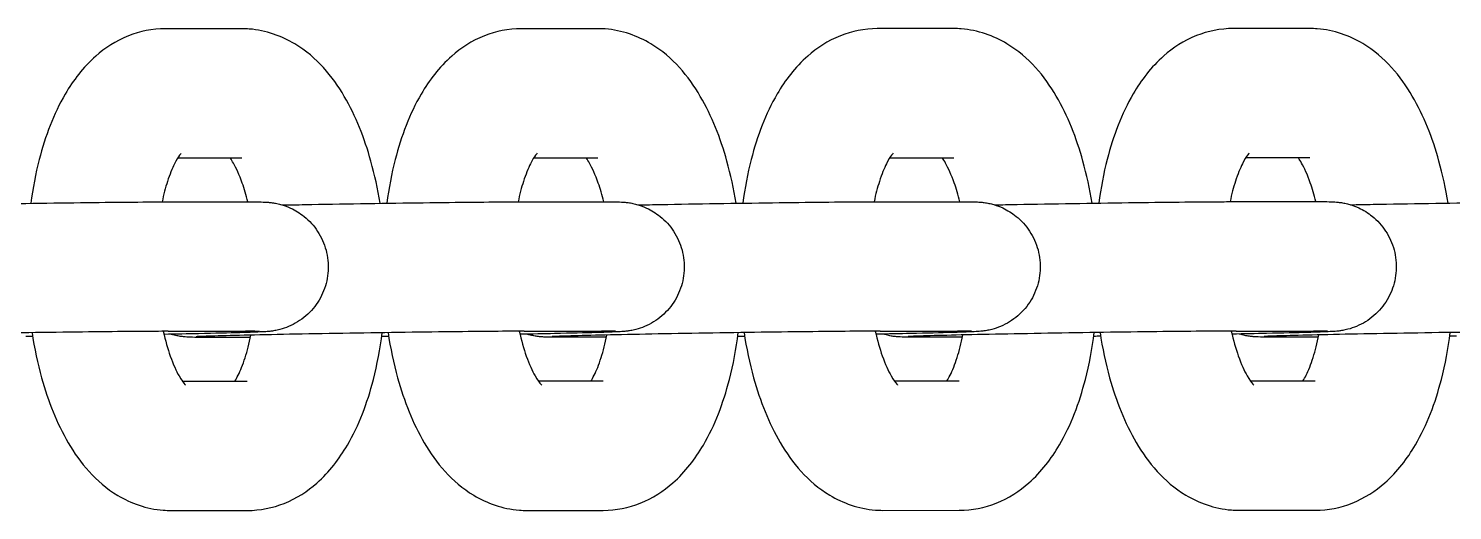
# Model space of a CAD drawing. Header units: millimetres. Extents: x 9332 to 13832, y 185 to 4585.
# Drawn here: x 10488 to 10554.1, y 2375.1 to 2397.4 of the extents above; entities that cross this region are included whole.
import ezdxf

# ---------------------------------------------------------------- set-up
doc = ezdxf.new("R2010")
doc.units = ezdxf.units.MM
doc.layers.add('AM_4', color=3, linetype='Continuous', lineweight=25)

msp = doc.modelspace()

# ---------------------------------------------------------------- linework, layer by layer
at = {"layer": 'AM_4'}
for p, q in [((10497.892, 2397.387), (10494.342, 2397.386)), ((10514.409, 2397.39), (10510.859, 2397.39)), ((10530.925, 2397.394), (10527.376, 2397.393)), ((10547.442, 2397.398), (10543.893, 2397.397)), ((10497.893, 2391.387), (10494.916, 2391.386)), ((10514.41, 2391.39), (10511.432, 2391.39)), ((10530.927, 2391.394), (10527.949, 2391.393)), ((10547.444, 2391.398), (10544.466, 2391.397)), ((10494.474, 2389.361), (10498.069, 2389.362)), ((10510.991, 2389.365), (10514.586, 2389.366)), ((10527.508, 2389.369), (10531.103, 2389.369)), ((10544.024, 2389.372), (10547.62, 2389.373)), ((10494.475, 2383.361), (10498.071, 2383.362)), ((10498.296, 2383.08), (10496.329, 2383.08)), ((10510.992, 2383.365), (10514.587, 2383.366)), ((10514.813, 2383.084), (10512.846, 2383.083)), ((10527.509, 2383.369), (10531.104, 2383.369)), ((10531.329, 2383.088), (10529.363, 2383.087)), ((10544.026, 2383.372), (10547.621, 2383.373)), ((10547.846, 2383.091), (10545.879, 2383.091)), ((10528.163, 2381.063), (10531.183, 2381.063)), ((10544.68, 2381.066), (10547.7, 2381.067)), ((10495.13, 2381.055), (10498.149, 2381.056)), ((10511.646, 2381.059), (10514.666, 2381.06)), ((10494.601, 2375.055), (10498.151, 2375.056)), ((10511.118, 2375.059), (10514.667, 2375.06)), ((10527.635, 2375.062), (10531.184, 2375.063)), ((10544.151, 2375.066), (10547.701, 2375.067))]:
    msp.add_line(p, q, dxfattribs=at)
for points, knots in [([(10494.342, 2397.386), (10493.75, 2397.386), (10493.159, 2397.264), (10492.049, 2396.822), (10491.544, 2396.488), (10490.526, 2395.593), (10490.075, 2394.995), (10489.16, 2393.434), (10488.777, 2392.415), (10488.327, 2390.67), (10488.196, 2389.991), (10488.103, 2389.296)], [3.141593, 3.141593, 3.141593, 3.141593, 3.311695, 3.311695, 3.501936, 3.501936, 3.767115, 3.767115, 4.150252, 4.150252, 4.378671, 4.378671, 4.378671, 4.378671]), ([(10504.308, 2389.295), (10504.2, 2389.963), (10504.059, 2390.615), (10503.583, 2392.327), (10503.187, 2393.337), (10502.097, 2395.188), (10501.397, 2396.056), (10499.751, 2397.048), (10499.019, 2397.314), (10498.124, 2397.382), (10498.008, 2397.387), (10497.892, 2397.387)], [8.177323, 8.177323, 8.177323, 8.177323, 8.396757, 8.396757, 8.775646, 8.775646, 9.166126, 9.166126, 9.391469, 9.391469, 9.424778, 9.424778, 9.424778, 9.424778]), ([(10510.859, 2397.39), (10510.266, 2397.39), (10509.676, 2397.268), (10508.565, 2396.826), (10508.061, 2396.492), (10507.043, 2395.597), (10506.592, 2394.999), (10505.677, 2393.437), (10505.294, 2392.419), (10504.843, 2390.673), (10504.713, 2389.995), (10504.619, 2389.299)], [3.141593, 3.141593, 3.141593, 3.141593, 3.311695, 3.311695, 3.501936, 3.501936, 3.767115, 3.767115, 4.150252, 4.150252, 4.378671, 4.378671, 4.378671, 4.378671]), ([(10520.825, 2389.298), (10520.717, 2389.967), (10520.576, 2390.619), (10520.1, 2392.331), (10519.703, 2393.34), (10518.613, 2395.192), (10517.913, 2396.06), (10516.268, 2397.051), (10515.536, 2397.318), (10514.641, 2397.386), (10514.525, 2397.39), (10514.409, 2397.39)], [8.177323, 8.177323, 8.177323, 8.177323, 8.396757, 8.396757, 8.775646, 8.775646, 9.166126, 9.166126, 9.391469, 9.391469, 9.424778, 9.424778, 9.424778, 9.424778]), ([(10527.376, 2397.393), (10526.783, 2397.393), (10526.193, 2397.271), (10525.082, 2396.83), (10524.578, 2396.496), (10523.56, 2395.601), (10523.108, 2395.002), (10522.193, 2393.441), (10521.811, 2392.423), (10521.36, 2390.677), (10521.23, 2389.999), (10521.136, 2389.303)], [3.141593, 3.141593, 3.141593, 3.141593, 3.311695, 3.311695, 3.501936, 3.501936, 3.767115, 3.767115, 4.150252, 4.150252, 4.378671, 4.378671, 4.378671, 4.378671]), ([(10537.341, 2389.302), (10537.233, 2389.97), (10537.093, 2390.623), (10536.617, 2392.334), (10536.22, 2393.344), (10535.13, 2395.196), (10534.43, 2396.063), (10532.785, 2397.055), (10532.053, 2397.321), (10531.157, 2397.39), (10531.042, 2397.394), (10530.925, 2397.394)], [8.177323, 8.177323, 8.177323, 8.177323, 8.396757, 8.396757, 8.775646, 8.775646, 9.166126, 9.166126, 9.391469, 9.391469, 9.424778, 9.424778, 9.424778, 9.424778]), ([(10543.893, 2397.397), (10543.3, 2397.397), (10542.71, 2397.275), (10541.599, 2396.833), (10541.095, 2396.5), (10540.076, 2395.604), (10539.625, 2395.006), (10538.71, 2393.445), (10538.327, 2392.426), (10537.877, 2390.681), (10537.747, 2390.002), (10537.653, 2389.307)], [3.141593, 3.141593, 3.141593, 3.141593, 3.311695, 3.311695, 3.501936, 3.501936, 3.767115, 3.767115, 4.150252, 4.150252, 4.378671, 4.378671, 4.378671, 4.378671]), ([(10553.858, 2389.306), (10553.75, 2389.974), (10553.61, 2390.626), (10553.134, 2392.338), (10552.737, 2393.348), (10551.647, 2395.199), (10550.947, 2396.067), (10549.301, 2397.059), (10548.57, 2397.325), (10547.674, 2397.393), (10547.558, 2397.398), (10547.442, 2397.398)], [8.177323, 8.177323, 8.177323, 8.177323, 8.396757, 8.396757, 8.775646, 8.775646, 9.166126, 9.166126, 9.391469, 9.391469, 9.424778, 9.424778, 9.424778, 9.424778]), ([(10495.081, 2391.609), (10495.081, 2391.609), (10495.053, 2391.581), (10494.948, 2391.442), (10494.861, 2391.307), (10494.662, 2390.908), (10494.548, 2390.63), (10494.353, 2390.022), (10494.269, 2389.705), (10494.197, 2389.361)], [3.51873, 3.51873, 3.51873, 3.51873, 3.6574981, 3.6574981, 3.8425054, 3.8425054, 4.0534741, 4.0534741, 4.2344337, 4.2344337, 4.2344337, 4.2344337]), ([(10498.176, 2389.362), (10498.098, 2389.677), (10498.01, 2389.969), (10497.784, 2390.609), (10497.639, 2390.924), (10497.457, 2391.245), (10497.407, 2391.323), (10497.363, 2391.387)], [8.3471885, 8.3471885, 8.3471885, 8.3471885, 8.5142019, 8.5142019, 8.7562917, 8.7562917, 8.8552962, 8.8552962, 8.8552962, 8.8552962]), ([(10511.598, 2391.613), (10511.598, 2391.613), (10511.569, 2391.585), (10511.465, 2391.446), (10511.378, 2391.31), (10511.179, 2390.911), (10511.065, 2390.634), (10510.87, 2390.026), (10510.786, 2389.708), (10510.714, 2389.364)], [3.51873, 3.51873, 3.51873, 3.51873, 3.6574981, 3.6574981, 3.8425054, 3.8425054, 4.0534741, 4.0534741, 4.2344337, 4.2344337, 4.2344337, 4.2344337]), ([(10514.693, 2389.366), (10514.614, 2389.68), (10514.527, 2389.973), (10514.3, 2390.613), (10514.156, 2390.927), (10513.974, 2391.248), (10513.924, 2391.327), (10513.88, 2391.39)], [8.3471885, 8.3471885, 8.3471885, 8.3471885, 8.5142019, 8.5142019, 8.7562917, 8.7562917, 8.8552962, 8.8552962, 8.8552962, 8.8552962]), ([(10528.115, 2391.617), (10528.115, 2391.617), (10528.086, 2391.589), (10527.982, 2391.45), (10527.895, 2391.314), (10527.695, 2390.915), (10527.581, 2390.638), (10527.386, 2390.029), (10527.302, 2389.712), (10527.23, 2389.368)], [3.51873, 3.51873, 3.51873, 3.51873, 3.6574981, 3.6574981, 3.8425054, 3.8425054, 4.0534741, 4.0534741, 4.2344337, 4.2344337, 4.2344337, 4.2344337]), ([(10531.21, 2389.369), (10531.131, 2389.684), (10531.043, 2389.976), (10530.817, 2390.617), (10530.672, 2390.931), (10530.491, 2391.252), (10530.441, 2391.331), (10530.397, 2391.394)], [8.3471885, 8.3471885, 8.3471885, 8.3471885, 8.5142019, 8.5142019, 8.7562917, 8.7562917, 8.8552962, 8.8552962, 8.8552962, 8.8552962]), ([(10544.632, 2391.62), (10544.632, 2391.62), (10544.603, 2391.593), (10544.499, 2391.453), (10544.411, 2391.318), (10544.212, 2390.919), (10544.098, 2390.641), (10543.903, 2390.033), (10543.819, 2389.716), (10543.747, 2389.372)], [3.51873, 3.51873, 3.51873, 3.51873, 3.6574981, 3.6574981, 3.8425054, 3.8425054, 4.0534741, 4.0534741, 4.2344337, 4.2344337, 4.2344337, 4.2344337]), ([(10547.727, 2389.373), (10547.648, 2389.688), (10547.56, 2389.98), (10547.334, 2390.62), (10547.189, 2390.935), (10547.007, 2391.256), (10546.958, 2391.334), (10546.914, 2391.398)], [8.3471885, 8.3471885, 8.3471885, 8.3471885, 8.5142019, 8.5142019, 8.7562917, 8.7562917, 8.8552962, 8.8552962, 8.8552962, 8.8552962]), ([(10483.267, 2389.213), (10483.605, 2389.22), (10483.954, 2389.226), (10485.134, 2389.248), (10486.016, 2389.263), (10487.762, 2389.291), (10488.649, 2389.304), (10490.318, 2389.326), (10491.121, 2389.336), (10492.549, 2389.351), (10493.189, 2389.356), (10494, 2389.36), (10494.255, 2389.361), (10494.474, 2389.361)], [2.062407, 2.062407, 2.062407, 2.062407, 2.176173, 2.176173, 2.438577, 2.438577, 2.700333, 2.700333, 2.962057, 2.962057, 3.224316, 3.224316, 3.369496, 3.369496, 3.369496, 3.369496]), ([(10498.069, 2389.362), (10498.494, 2389.362), (10498.707, 2389.365), (10499.035, 2389.348), (10499.074, 2389.346), (10499.175, 2389.338), (10499.235, 2389.332), (10499.373, 2389.313), (10499.446, 2389.301), (10499.597, 2389.268), (10499.677, 2389.249), (10499.892, 2389.185), (10500.029, 2389.133), (10500.383, 2388.97), (10500.596, 2388.838), (10501.028, 2388.489), (10501.242, 2388.254), (10501.586, 2387.729), (10501.72, 2387.431), (10501.885, 2386.815), (10501.918, 2386.49), (10501.88, 2385.854), (10501.809, 2385.534), (10501.574, 2384.942), (10501.406, 2384.662), (10500.996, 2384.174), (10500.749, 2383.96), (10500.346, 2383.712), (10500.206, 2383.64), (10499.931, 2383.525), (10499.793, 2383.478), (10499.577, 2383.422), (10499.493, 2383.404), (10499.35, 2383.379), (10499.29, 2383.37), (10499.203, 2383.36), (10499.17, 2383.357), (10499.09, 2383.349), (10499.05, 2383.346), (10498.896, 2383.336), (10498.787, 2383.331), (10498.431, 2383.317), (10498.153, 2383.308), (10497.304, 2383.284), (10496.644, 2383.268), (10495.395, 2383.241), (10494.853, 2383.23), (10494.283, 2383.219)], [0, 0, 0, 0, 0.281853, 0.281853, 0.315187, 0.315187, 0.34452, 0.34452, 0.369391, 0.369391, 0.394699, 0.394699, 0.438559, 0.438559, 0.512467, 0.512467, 0.605515, 0.605515, 0.701047, 0.701047, 0.796687, 0.796687, 0.892331, 0.892331, 0.987974, 0.987974, 1.083586, 1.083586, 1.130463, 1.130463, 1.17418, 1.17418, 1.201861, 1.201861, 1.229399, 1.229399, 1.252836, 1.252836, 1.296134, 1.296134, 1.425776, 1.425776, 1.621313, 1.621313, 1.911073, 1.911073, 2.099225, 2.099225, 2.099225, 2.099225]), ([(10499.784, 2389.217), (10500.122, 2389.223), (10500.471, 2389.23), (10501.651, 2389.252), (10502.532, 2389.267), (10504.279, 2389.295), (10505.165, 2389.308), (10506.835, 2389.33), (10507.638, 2389.34), (10509.065, 2389.354), (10509.706, 2389.36), (10510.516, 2389.364), (10510.772, 2389.365), (10510.991, 2389.365)], [2.062407, 2.062407, 2.062407, 2.062407, 2.176173, 2.176173, 2.438577, 2.438577, 2.700333, 2.700333, 2.962057, 2.962057, 3.224316, 3.224316, 3.369496, 3.369496, 3.369496, 3.369496]), ([(10514.586, 2389.366), (10515.011, 2389.366), (10515.224, 2389.369), (10515.552, 2389.352), (10515.591, 2389.35), (10515.691, 2389.342), (10515.752, 2389.336), (10515.89, 2389.317), (10515.963, 2389.304), (10516.114, 2389.272), (10516.194, 2389.252), (10516.409, 2389.188), (10516.546, 2389.137), (10516.9, 2388.973), (10517.112, 2388.842), (10517.545, 2388.493), (10517.758, 2388.257), (10518.103, 2387.732), (10518.237, 2387.434), (10518.401, 2386.819), (10518.434, 2386.494), (10518.397, 2385.857), (10518.326, 2385.538), (10518.09, 2384.946), (10517.923, 2384.665), (10517.513, 2384.178), (10517.266, 2383.964), (10516.863, 2383.716), (10516.723, 2383.644), (10516.448, 2383.528), (10516.31, 2383.482), (10516.093, 2383.425), (10516.01, 2383.408), (10515.867, 2383.382), (10515.806, 2383.374), (10515.719, 2383.363), (10515.687, 2383.36), (10515.607, 2383.353), (10515.567, 2383.35), (10515.413, 2383.34), (10515.304, 2383.335), (10514.948, 2383.321), (10514.67, 2383.312), (10513.821, 2383.288), (10513.161, 2383.272), (10511.912, 2383.244), (10511.37, 2383.233), (10510.8, 2383.222)], [0, 0, 0, 0, 0.281853, 0.281853, 0.315187, 0.315187, 0.34452, 0.34452, 0.369391, 0.369391, 0.394699, 0.394699, 0.438559, 0.438559, 0.512467, 0.512467, 0.605515, 0.605515, 0.701047, 0.701047, 0.796687, 0.796687, 0.892331, 0.892331, 0.987974, 0.987974, 1.083586, 1.083586, 1.130463, 1.130463, 1.17418, 1.17418, 1.201861, 1.201861, 1.229399, 1.229399, 1.252836, 1.252836, 1.296134, 1.296134, 1.425776, 1.425776, 1.621313, 1.621313, 1.911073, 1.911073, 2.099225, 2.099225, 2.099225, 2.099225]), ([(10516.301, 2389.22), (10516.638, 2389.227), (10516.988, 2389.234), (10518.167, 2389.255), (10519.049, 2389.271), (10520.796, 2389.298), (10521.682, 2389.311), (10523.351, 2389.334), (10524.155, 2389.343), (10525.582, 2389.358), (10526.223, 2389.363), (10527.033, 2389.368), (10527.289, 2389.368), (10527.508, 2389.369)], [2.062407, 2.062407, 2.062407, 2.062407, 2.176173, 2.176173, 2.438577, 2.438577, 2.700333, 2.700333, 2.962057, 2.962057, 3.224316, 3.224316, 3.369496, 3.369496, 3.369496, 3.369496]), ([(10531.103, 2389.369), (10531.527, 2389.369), (10531.741, 2389.372), (10532.069, 2389.356), (10532.108, 2389.354), (10532.208, 2389.345), (10532.269, 2389.339), (10532.406, 2389.32), (10532.48, 2389.308), (10532.631, 2389.276), (10532.71, 2389.256), (10532.926, 2389.192), (10533.063, 2389.141), (10533.417, 2388.977), (10533.629, 2388.845), (10534.062, 2388.496), (10534.275, 2388.261), (10534.62, 2387.736), (10534.753, 2387.438), (10534.918, 2386.823), (10534.951, 2386.497), (10534.914, 2385.861), (10534.843, 2385.542), (10534.607, 2384.95), (10534.439, 2384.669), (10534.03, 2384.181), (10533.782, 2383.968), (10533.379, 2383.719), (10533.24, 2383.648), (10532.965, 2383.532), (10532.827, 2383.486), (10532.61, 2383.429), (10532.527, 2383.411), (10532.384, 2383.386), (10532.323, 2383.378), (10532.236, 2383.367), (10532.204, 2383.364), (10532.124, 2383.356), (10532.084, 2383.354), (10531.93, 2383.343), (10531.821, 2383.339), (10531.465, 2383.324), (10531.187, 2383.315), (10530.338, 2383.291), (10529.678, 2383.275), (10528.429, 2383.248), (10527.887, 2383.237), (10527.316, 2383.226)], [0, 0, 0, 0, 0.281853, 0.281853, 0.315187, 0.315187, 0.34452, 0.34452, 0.369391, 0.369391, 0.394699, 0.394699, 0.438559, 0.438559, 0.512467, 0.512467, 0.605515, 0.605515, 0.701047, 0.701047, 0.796687, 0.796687, 0.892331, 0.892331, 0.987974, 0.987974, 1.083586, 1.083586, 1.130463, 1.130463, 1.17418, 1.17418, 1.201861, 1.201861, 1.229399, 1.229399, 1.252836, 1.252836, 1.296134, 1.296134, 1.425776, 1.425776, 1.621313, 1.621313, 1.911073, 1.911073, 2.099225, 2.099225, 2.099225, 2.099225]), ([(10532.818, 2389.224), (10533.155, 2389.231), (10533.505, 2389.237), (10534.684, 2389.259), (10535.566, 2389.274), (10537.312, 2389.302), (10538.199, 2389.315), (10539.868, 2389.337), (10540.672, 2389.347), (10542.099, 2389.362), (10542.74, 2389.367), (10543.55, 2389.371), (10543.806, 2389.372), (10544.024, 2389.372)], [2.062407, 2.062407, 2.062407, 2.062407, 2.176173, 2.176173, 2.438577, 2.438577, 2.700333, 2.700333, 2.962057, 2.962057, 3.224316, 3.224316, 3.369496, 3.369496, 3.369496, 3.369496]), ([(10547.62, 2389.373), (10548.044, 2389.373), (10548.258, 2389.376), (10548.586, 2389.36), (10548.625, 2389.357), (10548.725, 2389.349), (10548.786, 2389.343), (10548.923, 2389.324), (10548.996, 2389.312), (10549.148, 2389.28), (10549.227, 2389.26), (10549.443, 2389.196), (10549.579, 2389.144), (10549.934, 2388.981), (10550.146, 2388.849), (10550.579, 2388.5), (10550.792, 2388.265), (10551.137, 2387.74), (10551.27, 2387.442), (10551.435, 2386.826), (10551.468, 2386.501), (10551.431, 2385.865), (10551.36, 2385.546), (10551.124, 2384.953), (10550.956, 2384.673), (10550.546, 2384.185), (10550.299, 2383.971), (10549.896, 2383.723), (10549.757, 2383.651), (10549.481, 2383.536), (10549.344, 2383.49), (10549.127, 2383.433), (10549.044, 2383.415), (10548.901, 2383.39), (10548.84, 2383.381), (10548.753, 2383.371), (10548.721, 2383.368), (10548.64, 2383.36), (10548.601, 2383.357), (10548.447, 2383.347), (10548.337, 2383.342), (10547.982, 2383.328), (10547.704, 2383.319), (10546.855, 2383.295), (10546.195, 2383.279), (10544.945, 2383.252), (10544.404, 2383.241), (10543.833, 2383.23)], [0, 0, 0, 0, 0.281853, 0.281853, 0.315187, 0.315187, 0.34452, 0.34452, 0.369391, 0.369391, 0.394699, 0.394699, 0.438559, 0.438559, 0.512467, 0.512467, 0.605515, 0.605515, 0.701047, 0.701047, 0.796687, 0.796687, 0.892331, 0.892331, 0.987974, 0.987974, 1.083586, 1.083586, 1.130463, 1.130463, 1.17418, 1.17418, 1.201861, 1.201861, 1.229399, 1.229399, 1.252836, 1.252836, 1.296134, 1.296134, 1.425776, 1.425776, 1.621313, 1.621313, 1.911073, 1.911073, 2.099225, 2.099225, 2.099225, 2.099225]), ([(10549.334, 2389.228), (10549.672, 2389.234), (10550.022, 2389.241), (10551.201, 2389.263), (10552.083, 2389.278), (10553.829, 2389.306), (10554.716, 2389.319), (10556.385, 2389.341), (10557.189, 2389.351), (10558.616, 2389.365), (10559.257, 2389.371), (10560.067, 2389.375), (10560.323, 2389.376), (10560.541, 2389.376)], [2.062407, 2.062407, 2.062407, 2.062407, 2.176173, 2.176173, 2.438577, 2.438577, 2.700333, 2.700333, 2.962057, 2.962057, 3.224316, 3.224316, 3.369496, 3.369496, 3.369496, 3.369496]), ([(10494.475, 2383.361), (10494.121, 2383.361), (10493.639, 2383.359), (10492.493, 2383.35), (10491.812, 2383.343), (10490.322, 2383.326), (10489.493, 2383.315), (10487.801, 2383.291), (10486.918, 2383.277), (10485.211, 2383.248), (10484.366, 2383.233), (10482.82, 2383.203), (10482.1, 2383.188), (10480.879, 2383.16), (10480.359, 2383.146), (10479.789, 2383.129), (10479.632, 2383.123), (10479.396, 2383.114), (10479.31, 2383.11), (10479.27, 2383.108), (10479.266, 2383.107), (10479.266, 2383.107)], [0, 0, 0, 0, 0.248263, 0.248263, 0.499951, 0.499951, 0.757323, 0.757323, 1.01581, 1.01581, 1.274573, 1.274573, 1.533118, 1.533118, 1.790623, 1.790623, 1.915683, 1.915683, 2.034039, 2.034039, 2.06119, 2.06119, 2.06119, 2.06119]), ([(10488.162, 2383.296), (10488.272, 2382.576), (10488.421, 2381.873), (10488.91, 2380.115), (10489.306, 2379.105), (10490.396, 2377.254), (10491.096, 2376.386), (10492.742, 2375.394), (10493.474, 2375.128), (10494.369, 2375.06), (10494.485, 2375.055), (10494.601, 2375.055)], [5.01949, 5.01949, 5.01949, 5.01949, 5.255165, 5.255165, 5.634054, 5.634054, 6.024533, 6.024533, 6.249877, 6.249877, 6.283185, 6.283185, 6.283185, 6.283185]), ([(10494.25, 2383.361), (10494.345, 2382.938), (10494.456, 2382.549), (10494.709, 2381.833), (10494.854, 2381.518), (10495.094, 2381.094), (10495.194, 2380.963), (10495.274, 2380.873), (10495.29, 2380.86), (10495.29, 2380.86)], [5.1569347, 5.1569347, 5.1569347, 5.1569347, 5.3726092, 5.3726092, 5.6146991, 5.6146991, 5.8232679, 5.8232679, 5.9226994, 5.9226994, 5.9226994, 5.9226994]), ([(10496.329, 2383.08), (10495.905, 2383.08), (10495.691, 2383.077), (10495.363, 2383.093), (10495.324, 2383.095), (10495.224, 2383.104), (10495.163, 2383.11), (10495.025, 2383.129), (10494.952, 2383.141), (10494.801, 2383.173), (10494.722, 2383.193), (10494.633, 2383.219), (10494.624, 2383.222), (10494.615, 2383.225)], [0, 0, 0, 0, 0.2818527, 0.2818527, 0.3151869, 0.3151869, 0.3445202, 0.3445202, 0.3693908, 0.3693908, 0.3946985, 0.3946985, 0.3977085, 0.3977085, 0.3977085, 0.3977085]), ([(10510.992, 2383.365), (10510.637, 2383.365), (10510.156, 2383.362), (10509.01, 2383.354), (10508.328, 2383.347), (10506.839, 2383.33), (10506.01, 2383.319), (10504.318, 2383.294), (10503.435, 2383.281), (10501.728, 2383.252), (10500.882, 2383.237), (10499.337, 2383.207), (10498.617, 2383.192), (10497.395, 2383.163), (10496.876, 2383.15), (10496.306, 2383.132), (10496.149, 2383.127), (10495.913, 2383.118), (10495.827, 2383.114), (10495.787, 2383.111), (10495.783, 2383.111), (10495.783, 2383.111)], [0, 0, 0, 0, 0.248263, 0.248263, 0.499951, 0.499951, 0.757323, 0.757323, 1.01581, 1.01581, 1.274573, 1.274573, 1.533118, 1.533118, 1.790623, 1.790623, 1.915683, 1.915683, 2.034039, 2.034039, 2.06119, 2.06119, 2.06119, 2.06119]), ([(10497.577, 2381.056), (10497.622, 2381.128), (10497.672, 2381.217), (10497.831, 2381.534), (10497.945, 2381.812), (10498.149, 2382.448), (10498.241, 2382.801), (10498.317, 2383.185)], [6.8799113, 6.8799113, 6.8799113, 6.8799113, 6.984098, 6.984098, 7.1950668, 7.1950668, 7.3940257, 7.3940257, 7.3940257, 7.3940257]), ([(10498.71, 2383.357), (10498.71, 2383.357), (10498.695, 2383.358), (10498.623, 2383.359), (10498.532, 2383.36), (10498.318, 2383.362), (10498.202, 2383.362), (10498.071, 2383.362)], [3.0785226, 3.0785226, 3.0785226, 3.0785226, 3.1279244, 3.1279244, 3.2407431, 3.2407431, 3.3329626, 3.3329626, 3.3329626, 3.3329626]), ([(10498.151, 2375.056), (10498.743, 2375.056), (10499.334, 2375.178), (10500.444, 2375.62), (10500.948, 2375.953), (10501.967, 2376.849), (10502.418, 2377.447), (10503.333, 2379.008), (10503.716, 2380.027), (10504.178, 2381.819), (10504.315, 2382.548), (10504.41, 2383.296)], [6.283185, 6.283185, 6.283185, 6.283185, 6.453287, 6.453287, 6.643528, 6.643528, 6.908708, 6.908708, 7.291845, 7.291845, 7.536575, 7.536575, 7.536575, 7.536575]), ([(10504.679, 2383.3), (10504.789, 2382.579), (10504.938, 2381.877), (10505.426, 2380.119), (10505.823, 2379.109), (10506.913, 2377.257), (10507.613, 2376.389), (10509.259, 2375.398), (10509.99, 2375.132), (10510.886, 2375.063), (10511.002, 2375.059), (10511.118, 2375.059)], [5.01949, 5.01949, 5.01949, 5.01949, 5.255165, 5.255165, 5.634054, 5.634054, 6.024533, 6.024533, 6.249877, 6.249877, 6.283185, 6.283185, 6.283185, 6.283185]), ([(10510.767, 2383.365), (10510.862, 2382.942), (10510.973, 2382.553), (10511.226, 2381.836), (10511.371, 2381.522), (10511.611, 2381.098), (10511.711, 2380.967), (10511.791, 2380.877), (10511.807, 2380.863), (10511.807, 2380.863)], [5.1569347, 5.1569347, 5.1569347, 5.1569347, 5.3726092, 5.3726092, 5.6146991, 5.6146991, 5.8232679, 5.8232679, 5.9226994, 5.9226994, 5.9226994, 5.9226994]), ([(10512.846, 2383.083), (10512.421, 2383.083), (10512.208, 2383.08), (10511.88, 2383.097), (10511.841, 2383.099), (10511.741, 2383.107), (10511.68, 2383.113), (10511.542, 2383.133), (10511.469, 2383.145), (10511.318, 2383.177), (10511.238, 2383.197), (10511.15, 2383.223), (10511.141, 2383.226), (10511.131, 2383.229)], [0, 0, 0, 0, 0.2818527, 0.2818527, 0.3151869, 0.3151869, 0.3445202, 0.3445202, 0.3693908, 0.3693908, 0.3946985, 0.3946985, 0.3977085, 0.3977085, 0.3977085, 0.3977085]), ([(10527.509, 2383.369), (10527.154, 2383.368), (10526.673, 2383.366), (10525.527, 2383.357), (10524.845, 2383.35), (10523.356, 2383.333), (10522.526, 2383.322), (10520.835, 2383.298), (10519.952, 2383.284), (10518.244, 2383.256), (10517.399, 2383.241), (10515.854, 2383.21), (10515.134, 2383.195), (10513.912, 2383.167), (10513.393, 2383.153), (10512.823, 2383.136), (10512.665, 2383.131), (10512.43, 2383.122), (10512.344, 2383.117), (10512.304, 2383.115), (10512.299, 2383.115), (10512.299, 2383.115)], [0, 0, 0, 0, 0.248263, 0.248263, 0.499951, 0.499951, 0.757323, 0.757323, 1.01581, 1.01581, 1.274573, 1.274573, 1.533118, 1.533118, 1.790623, 1.790623, 1.915683, 1.915683, 2.034039, 2.034039, 2.06119, 2.06119, 2.06119, 2.06119]), ([(10514.094, 2381.059), (10514.139, 2381.131), (10514.189, 2381.22), (10514.348, 2381.538), (10514.462, 2381.815), (10514.666, 2382.452), (10514.757, 2382.805), (10514.834, 2383.188)], [6.8799113, 6.8799113, 6.8799113, 6.8799113, 6.984098, 6.984098, 7.1950668, 7.1950668, 7.3940257, 7.3940257, 7.3940257, 7.3940257]), ([(10515.226, 2383.361), (10515.226, 2383.361), (10515.212, 2383.361), (10515.14, 2383.363), (10515.049, 2383.364), (10514.834, 2383.365), (10514.719, 2383.366), (10514.587, 2383.366)], [3.0785226, 3.0785226, 3.0785226, 3.0785226, 3.1279244, 3.1279244, 3.2407431, 3.2407431, 3.3329626, 3.3329626, 3.3329626, 3.3329626]), ([(10514.667, 2375.06), (10515.26, 2375.06), (10515.85, 2375.181), (10516.961, 2375.623), (10517.465, 2375.957), (10518.484, 2376.852), (10518.935, 2377.451), (10519.85, 2379.012), (10520.233, 2380.03), (10520.695, 2381.822), (10520.832, 2382.551), (10520.927, 2383.299)], [6.283185, 6.283185, 6.283185, 6.283185, 6.453287, 6.453287, 6.643528, 6.643528, 6.908708, 6.908708, 7.291845, 7.291845, 7.536575, 7.536575, 7.536575, 7.536575]), ([(10521.195, 2383.303), (10521.306, 2382.583), (10521.454, 2381.88), (10521.943, 2380.122), (10522.34, 2379.113), (10523.43, 2377.261), (10524.13, 2376.393), (10525.775, 2375.402), (10526.507, 2375.135), (10527.403, 2375.067), (10527.519, 2375.062), (10527.635, 2375.062)], [5.01949, 5.01949, 5.01949, 5.01949, 5.255165, 5.255165, 5.634054, 5.634054, 6.024533, 6.024533, 6.249877, 6.249877, 6.283185, 6.283185, 6.283185, 6.283185]), ([(10527.284, 2383.368), (10527.378, 2382.945), (10527.49, 2382.557), (10527.743, 2381.84), (10527.888, 2381.526), (10528.128, 2381.101), (10528.227, 2380.971), (10528.308, 2380.88), (10528.323, 2380.867), (10528.323, 2380.867)], [5.1569347, 5.1569347, 5.1569347, 5.1569347, 5.3726092, 5.3726092, 5.6146991, 5.6146991, 5.8232679, 5.8232679, 5.9226994, 5.9226994, 5.9226994, 5.9226994]), ([(10529.363, 2383.087), (10528.938, 2383.087), (10528.724, 2383.084), (10528.397, 2383.101), (10528.357, 2383.103), (10528.257, 2383.111), (10528.196, 2383.117), (10528.059, 2383.136), (10527.986, 2383.149), (10527.834, 2383.181), (10527.755, 2383.201), (10527.667, 2383.227), (10527.658, 2383.23), (10527.648, 2383.233)], [0, 0, 0, 0, 0.2818527, 0.2818527, 0.3151869, 0.3151869, 0.3445202, 0.3445202, 0.3693908, 0.3693908, 0.3946985, 0.3946985, 0.3977085, 0.3977085, 0.3977085, 0.3977085]), ([(10544.026, 2383.372), (10543.671, 2383.372), (10543.189, 2383.37), (10542.043, 2383.361), (10541.362, 2383.354), (10539.872, 2383.337), (10539.043, 2383.326), (10537.352, 2383.302), (10536.468, 2383.288), (10534.761, 2383.259), (10533.916, 2383.244), (10532.37, 2383.214), (10531.651, 2383.199), (10530.429, 2383.171), (10529.91, 2383.157), (10529.339, 2383.14), (10529.182, 2383.134), (10528.947, 2383.125), (10528.861, 2383.121), (10528.821, 2383.119), (10528.816, 2383.119), (10528.816, 2383.119)], [0, 0, 0, 0, 0.248263, 0.248263, 0.499951, 0.499951, 0.757323, 0.757323, 1.01581, 1.01581, 1.274573, 1.274573, 1.533118, 1.533118, 1.790623, 1.790623, 1.915683, 1.915683, 2.034039, 2.034039, 2.06119, 2.06119, 2.06119, 2.06119]), ([(10530.611, 2381.063), (10530.656, 2381.135), (10530.706, 2381.224), (10530.865, 2381.541), (10530.979, 2381.819), (10531.183, 2382.455), (10531.274, 2382.808), (10531.351, 2383.192)], [6.8799113, 6.8799113, 6.8799113, 6.8799113, 6.984098, 6.984098, 7.1950668, 7.1950668, 7.3940257, 7.3940257, 7.3940257, 7.3940257]), ([(10531.743, 2383.365), (10531.743, 2383.365), (10531.729, 2383.365), (10531.657, 2383.367), (10531.565, 2383.368), (10531.351, 2383.369), (10531.236, 2383.369), (10531.104, 2383.369)], [3.0785226, 3.0785226, 3.0785226, 3.0785226, 3.1279244, 3.1279244, 3.2407431, 3.2407431, 3.3329626, 3.3329626, 3.3329626, 3.3329626]), ([(10531.184, 2375.063), (10531.777, 2375.063), (10532.367, 2375.185), (10533.478, 2375.627), (10533.982, 2375.961), (10535, 2376.856), (10535.452, 2377.454), (10536.367, 2379.016), (10536.75, 2380.034), (10537.212, 2381.826), (10537.348, 2382.555), (10537.443, 2383.303)], [6.283185, 6.283185, 6.283185, 6.283185, 6.453287, 6.453287, 6.643528, 6.643528, 6.908708, 6.908708, 7.291845, 7.291845, 7.536575, 7.536575, 7.536575, 7.536575]), ([(10537.712, 2383.307), (10537.823, 2382.587), (10537.971, 2381.884), (10538.46, 2380.126), (10538.857, 2379.116), (10539.947, 2377.265), (10540.647, 2376.397), (10542.292, 2375.405), (10543.024, 2375.139), (10543.919, 2375.071), (10544.035, 2375.066), (10544.151, 2375.066)], [5.01949, 5.01949, 5.01949, 5.01949, 5.255165, 5.255165, 5.634054, 5.634054, 6.024533, 6.024533, 6.249877, 6.249877, 6.283185, 6.283185, 6.283185, 6.283185]), ([(10543.801, 2383.372), (10543.895, 2382.949), (10544.007, 2382.56), (10544.26, 2381.844), (10544.404, 2381.529), (10544.645, 2381.105), (10544.744, 2380.974), (10544.825, 2380.884), (10544.84, 2380.871), (10544.84, 2380.871)], [5.1569347, 5.1569347, 5.1569347, 5.1569347, 5.3726092, 5.3726092, 5.6146991, 5.6146991, 5.8232679, 5.8232679, 5.9226994, 5.9226994, 5.9226994, 5.9226994]), ([(10545.879, 2383.091), (10545.455, 2383.091), (10545.241, 2383.088), (10544.913, 2383.104), (10544.874, 2383.106), (10544.774, 2383.115), (10544.713, 2383.121), (10544.576, 2383.14), (10544.503, 2383.152), (10544.351, 2383.184), (10544.272, 2383.204), (10544.184, 2383.23), (10544.174, 2383.233), (10544.165, 2383.236)], [0, 0, 0, 0, 0.2818527, 0.2818527, 0.3151869, 0.3151869, 0.3445202, 0.3445202, 0.3693908, 0.3693908, 0.3946985, 0.3946985, 0.3977085, 0.3977085, 0.3977085, 0.3977085]), ([(10560.542, 2383.376), (10560.188, 2383.376), (10559.706, 2383.374), (10558.56, 2383.365), (10557.879, 2383.358), (10556.389, 2383.341), (10555.56, 2383.33), (10553.869, 2383.306), (10552.985, 2383.292), (10551.278, 2383.263), (10550.433, 2383.248), (10548.887, 2383.218), (10548.168, 2383.203), (10546.946, 2383.174), (10546.427, 2383.161), (10545.856, 2383.143), (10545.699, 2383.138), (10545.463, 2383.129), (10545.377, 2383.125), (10545.337, 2383.123), (10545.333, 2383.122), (10545.333, 2383.122)], [0, 0, 0, 0, 0.248263, 0.248263, 0.499951, 0.499951, 0.757323, 0.757323, 1.01581, 1.01581, 1.274573, 1.274573, 1.533118, 1.533118, 1.790623, 1.790623, 1.915683, 1.915683, 2.034039, 2.034039, 2.06119, 2.06119, 2.06119, 2.06119]), ([(10547.128, 2381.067), (10547.173, 2381.139), (10547.223, 2381.228), (10547.381, 2381.545), (10547.495, 2381.823), (10547.7, 2382.459), (10547.791, 2382.812), (10547.868, 2383.196)], [6.8799113, 6.8799113, 6.8799113, 6.8799113, 6.984098, 6.984098, 7.1950668, 7.1950668, 7.3940257, 7.3940257, 7.3940257, 7.3940257]), ([(10548.26, 2383.368), (10548.26, 2383.368), (10548.246, 2383.369), (10548.174, 2383.37), (10548.082, 2383.372), (10547.868, 2383.373), (10547.753, 2383.373), (10547.621, 2383.373)], [3.0785226, 3.0785226, 3.0785226, 3.0785226, 3.1279244, 3.1279244, 3.2407431, 3.2407431, 3.3329626, 3.3329626, 3.3329626, 3.3329626]), ([(10547.701, 2375.067), (10548.294, 2375.067), (10548.884, 2375.189), (10549.995, 2375.631), (10550.499, 2375.964), (10551.517, 2376.86), (10551.968, 2377.458), (10552.883, 2379.019), (10553.266, 2380.038), (10553.729, 2381.83), (10553.865, 2382.559), (10553.96, 2383.307)], [6.283185, 6.283185, 6.283185, 6.283185, 6.453287, 6.453287, 6.643528, 6.643528, 6.908708, 6.908708, 7.291845, 7.291845, 7.536575, 7.536575, 7.536575, 7.536575])]:
    msp.add_open_spline(points, degree=3, knots=knots, dxfattribs=at)
for points in [[(10488.19, 2383.12), (10488.082, 2383.119), (10487.976, 2383.117), (10487.87, 2383.116)], [(10504.706, 2383.124), (10504.599, 2383.122), (10504.493, 2383.121), (10504.387, 2383.12)], [(10521.223, 2383.128), (10521.116, 2383.126), (10521.009, 2383.125), (10520.904, 2383.123)], [(10537.74, 2383.131), (10537.633, 2383.13), (10537.526, 2383.128), (10537.42, 2383.127)], [(10554.257, 2383.135), (10554.15, 2383.133), (10554.043, 2383.132), (10553.937, 2383.131)]]:
    msp.add_open_spline(points, degree=3, dxfattribs=at)

doc.saveas('drawing.dxf')
